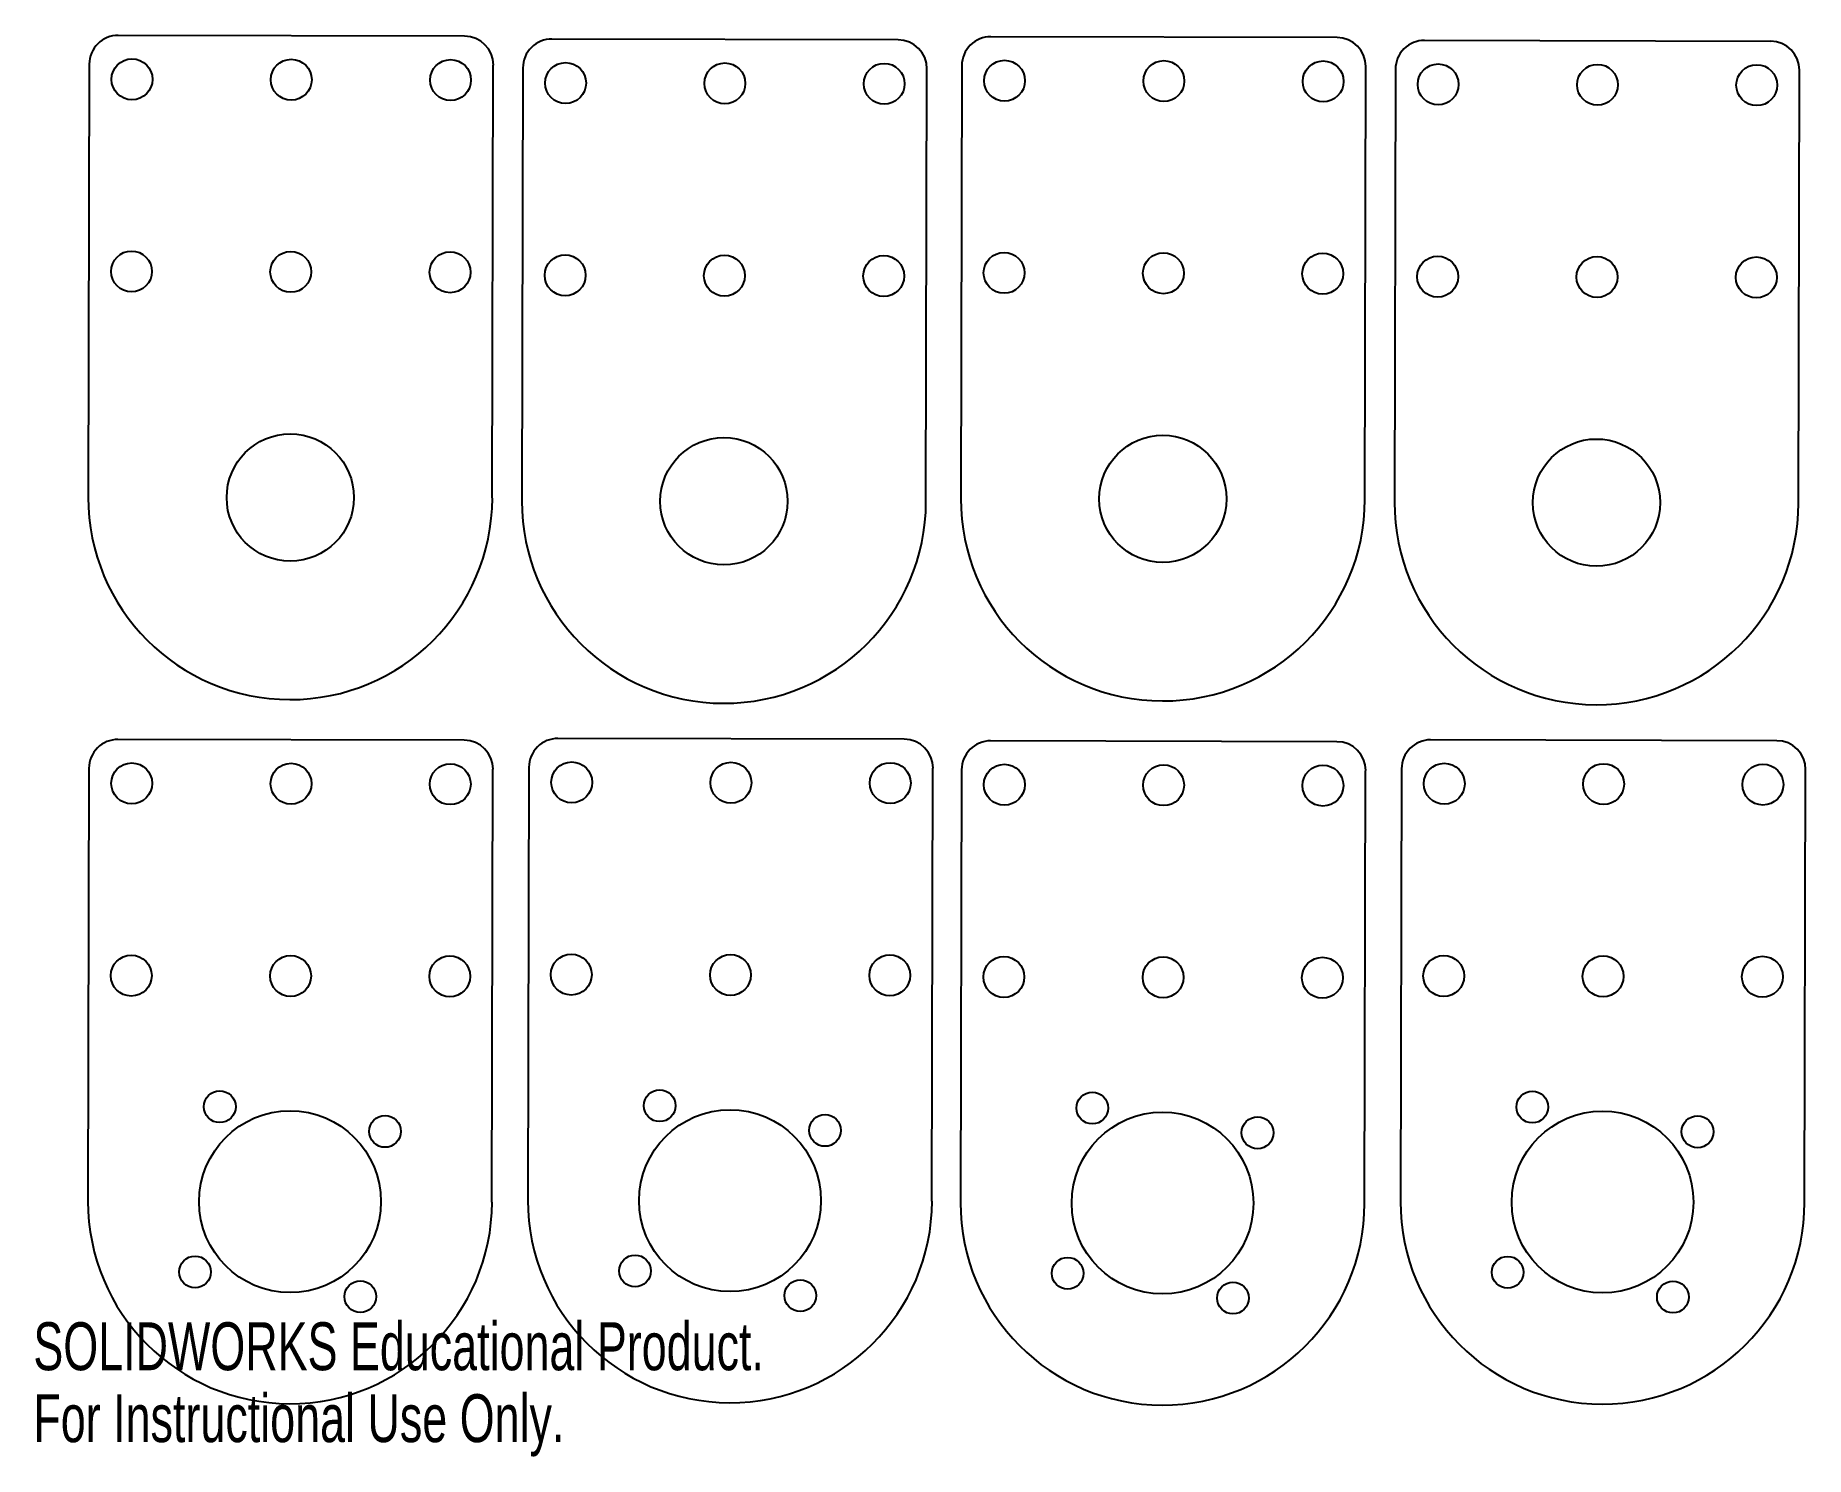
# Model space of a CAD drawing. Header units: millimetres. Extents: x 0 to 195, y 0 to 156.
import ezdxf

# ---------------------------------------------------------------- set-up
doc = ezdxf.new("R2010")
doc.units = ezdxf.units.MM
doc.styles.add('SLDTEXTSTYLE0', font='TXT', dxfattribs={"width": 0.7})

msp = doc.modelspace()

# ---------------------------------------------------------------- linework, layer by layer
at = {"color": 7, "linetype": 'Continuous', "lineweight": 25}
for p, q in [((47.44, 156.21), (9.34, 156.29)), ((95.14, 155.79), (57.04, 155.88)), ((143.44, 156.05), (105.34, 156.14)), ((191.15, 155.64), (153.05, 155.73)), ((6.15, 153.13), (6.04, 105.5)), ((50.49, 105.4), (50.6, 153.02)), ((53.86, 152.71), (53.75, 105.09)), ((98.2, 104.99), (98.31, 152.61)), ((102.16, 152.98), (102.05, 105.35)), ((146.5, 105.25), (146.61, 152.87)), ((149.87, 152.56), (149.76, 104.94)), ((194.21, 104.84), (194.32, 152.46)), ((47.41, 78.74), (9.31, 78.83)), ((95.82, 78.85), (57.72, 78.94)), ((143.41, 78.59), (105.31, 78.68)), ((191.82, 78.7), (153.72, 78.79)), ((6.12, 75.66), (6.01, 28.03)), ((50.46, 27.93), (50.57, 75.55)), ((54.53, 75.77), (54.42, 28.14)), ((98.87, 28.04), (98.98, 75.67)), ((102.13, 75.51), (102.02, 27.88)), ((146.47, 27.78), (146.58, 75.4)), ((150.54, 75.62), (150.43, 27.99)), ((194.88, 27.89), (194.99, 75.51))]:
    msp.add_line(p, q, dxfattribs=at)
for centre, radius in [((10.85, 151.46), 2.25), ((28.37, 151.42), 2.25), ((45.9, 151.38), 2.25), ((58.56, 151.05), 2.25), ((76.08, 151.01), 2.25), ((93.61, 150.97), 2.25), ((106.85, 151.31), 2.25), ((124.38, 151.27), 2.25), ((141.91, 151.23), 2.25), ((154.56, 150.9), 2.25), ((172.09, 150.86), 2.25), ((189.61, 150.82), 2.25), ((10.8, 130.32), 2.25), ((28.32, 130.28), 2.25), ((45.85, 130.24), 2.25), ((58.51, 129.9), 2.25), ((76.03, 129.86), 2.25), ((93.56, 129.82), 2.25), ((106.8, 130.17), 2.25), ((124.33, 130.13), 2.25), ((141.86, 130.08), 2.25), ((154.51, 129.75), 2.25), ((172.04, 129.71), 2.25), ((189.57, 129.67), 2.25), ((28.27, 105.45), 7), ((75.98, 105.04), 7), ((124.27, 105.3), 7), ((171.98, 104.89), 7), ((10.82, 74), 2.25), ((28.35, 73.96), 2.25), ((45.87, 73.91), 2.25), ((59.23, 74.11), 2.25), ((76.75, 74.07), 2.25), ((94.28, 74.03), 2.25), ((106.83, 73.85), 2.25), ((124.35, 73.8), 2.25), ((141.88, 73.76), 2.25), ((155.23, 73.96), 2.25), ((172.76, 73.92), 2.25), ((190.29, 73.87), 2.25), ((10.77, 52.85), 2.25), ((28.3, 52.81), 2.25), ((45.82, 52.77), 2.25), ((59.18, 52.96), 2.25), ((76.7, 52.92), 2.25), ((94.23, 52.88), 2.25), ((106.78, 52.7), 2.25), ((124.3, 52.66), 2.25), ((141.83, 52.62), 2.25), ((155.18, 52.81), 2.25), ((172.71, 52.77), 2.25), ((190.24, 52.73), 2.25), ((20.51, 38.43), 1.75), ((68.91, 38.54), 1.75), ((116.51, 38.28), 1.75), ((164.92, 38.39), 1.75), ((28.24, 27.98), 10), ((38.69, 35.71), 1.75), ((76.65, 28.09), 10), ((87.1, 35.82), 1.75), ((124.24, 27.83), 10), ((134.69, 35.56), 1.75), ((172.65, 27.94), 10), ((183.1, 35.67), 1.75), ((17.79, 20.25), 1.75), ((66.2, 20.36), 1.75), ((113.79, 20.1), 1.75), ((162.2, 20.21), 1.75), ((35.97, 17.53), 1.75), ((84.38, 17.64), 1.75), ((131.98, 17.38), 1.75), ((180.39, 17.49), 1.75)]:
    msp.add_circle(centre, radius, dxfattribs=at)
for centre, radius, start, end in [((9.33, 153.12), 3.18, 89.8668, 179.8668), ((47.43, 153.03), 3.18, 359.8668, 89.8668), ((57.04, 152.71), 3.18, 89.8668, 179.8668), ((105.33, 152.97), 3.18, 89.8668, 179.8668), ((143.43, 152.88), 3.18, 359.8668, 89.8668), ((95.14, 152.62), 3.18, 359.8668, 89.8668), ((153.04, 152.56), 3.18, 89.8668, 179.8668), ((191.14, 152.47), 3.18, 359.8668, 89.8668), ((28.27, 105.45), 22.23, 179.8668, 359.8668), ((124.27, 105.3), 22.23, 179.8668, 359.8668), ((75.98, 105.04), 22.23, 179.8668, 359.8668), ((171.98, 104.89), 22.23, 179.8668, 359.8668), ((9.3, 75.65), 3.18, 89.8668, 179.8668), ((47.4, 75.56), 3.18, 359.8668, 89.8668), ((57.71, 75.76), 3.18, 89.8668, 179.8668), ((95.81, 75.67), 3.18, 359.8668, 89.8668), ((105.31, 75.5), 3.18, 89.8668, 179.8668), ((143.41, 75.41), 3.18, 359.8668, 89.8668), ((153.71, 75.61), 3.18, 89.8668, 179.8668), ((191.81, 75.52), 3.18, 359.8668, 89.8668), ((28.24, 27.98), 22.23, 179.8668, 359.8668), ((76.65, 28.09), 22.23, 179.8668, 359.8668), ((124.24, 27.83), 22.23, 179.8668, 359.8668), ((172.65, 27.94), 22.23, 179.8668, 359.8668)]:
    msp.add_arc(centre, radius, start, end, dxfattribs=at)

# ---------------------------------------------------------------- texts
at = {"color": 7, "linetype": 'Continuous', "char_height": 5.273, "attachment_point": 1, "style": 'SLDTEXTSTYLE0'}
for s, insert in [('SOLIDWORKS Educational Product.', (0, 14.71)), ('For Instructional Use Only.', (0, 6.8))]:
    msp.add_mtext(s, dxfattribs=dict(at, insert=insert))

doc.saveas('drawing.dxf')
